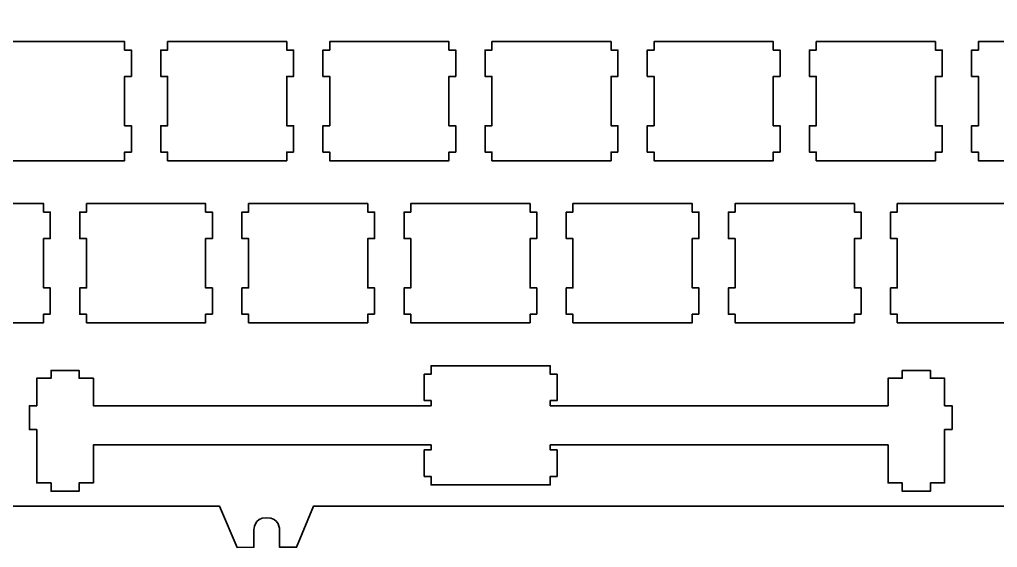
# Model space of a CAD drawing. Header units: inches. Extents: x 14.6 to 45.9, y 4.3 to 9.5.
# Drawn here: x 36.887 to 41.41, y 4.601 to 7.043 of the extents above; entities that cross this region are included whole.
import ezdxf

# ---------------------------------------------------------------- set-up
doc = ezdxf.new("R2010")
doc.units = ezdxf.units.IN
doc.header["$MEASUREMENT"] = 0
doc.layers.add('Layer 1', color=7, linetype='Continuous')

msp = doc.modelspace()

# ---------------------------------------------------------------- linework, layer by layer
at = {"layer": 'Layer 1', "lineweight": 35}
for points, knots in [([(34.4654, 4.7911), (34.4654, 4.7911), (33.9097, 4.7911), (33.9097, 4.7911), (33.9097, 4.7911), (33.9097, 9.2911), (33.9097, 9.2911), (33.9097, 9.2911), (34.4647, 9.2911), (34.4647, 9.2911), (34.4647, 9.2911), (34.5457, 9.4861), (34.5457, 9.4861), (34.5457, 9.4861), (34.6239, 9.4852), (34.6239, 9.4852), (34.6239, 9.4852), (34.6237, 9.4055), (34.6237, 9.4055), (34.6237, 9.4055), (34.6237, 9.3486), (34.6815, 9.3484), (34.7429, 9.3483), (34.7426, 9.4052), (34.7426, 9.4052), (34.7426, 9.4052), (34.7425, 9.4848), (34.7425, 9.4848), (34.7425, 9.4848), (34.8209, 9.4848), (34.8209, 9.4848), (34.8209, 9.4848), (34.8983, 9.2911), (34.8983, 9.2911), (34.8983, 9.2911), (37.8119, 9.2911), (37.8119, 9.2911), (37.8119, 9.2911), (37.8929, 9.4861), (37.8929, 9.4861), (37.8929, 9.4861), (37.9711, 9.4852), (37.9711, 9.4852), (37.9711, 9.4852), (37.9709, 9.4055), (37.9709, 9.4055), (37.9709, 9.4055), (37.9709, 9.3486), (38.0287, 9.3484), (38.0901, 9.3483), (38.0898, 9.4052), (38.0898, 9.4052), (38.0898, 9.4052), (38.0897, 9.4848), (38.0897, 9.4848), (38.0897, 9.4848), (38.1682, 9.4848), (38.1682, 9.4848), (38.1682, 9.4848), (38.2452, 9.2911), (38.2452, 9.2911), (38.2452, 9.2911), (41.562, 9.2911), (41.562, 9.2911), (41.562, 9.2911), (41.6429, 9.4861), (41.6429, 9.4861), (41.6429, 9.4861), (41.7211, 9.4852), (41.7211, 9.4852), (41.7211, 9.4852), (41.7209, 9.4055), (41.7209, 9.4055), (41.7209, 9.4055), (41.7209, 9.3486), (41.7787, 9.3484), (41.8401, 9.3483), (41.8398, 9.4052), (41.8398, 9.4052), (41.8398, 9.4052), (41.8397, 9.4848), (41.8397, 9.4848), (41.8397, 9.4848), (41.9182, 9.4848), (41.9182, 9.4848), (41.9182, 9.4848), (41.995, 9.2911), (41.995, 9.2911), (41.995, 9.2911), (44.923, 9.2911), (44.923, 9.2911), (44.923, 9.2911), (45.004, 9.4861), (45.004, 9.4861), (45.004, 9.4861), (45.0822, 9.4852), (45.0822, 9.4852), (45.0822, 9.4852), (45.082, 9.4055), (45.082, 9.4055), (45.082, 9.4055), (45.082, 9.3486), (45.1398, 9.3484), (45.2012, 9.3483), (45.2009, 9.4052), (45.2009, 9.4052), (45.2009, 9.4052), (45.2008, 9.4848), (45.2008, 9.4848), (45.2008, 9.4848), (45.2793, 9.4848), (45.2793, 9.4848), (45.2793, 9.4848), (45.3568, 9.2911), (45.3568, 9.2911), (45.3568, 9.2911), (45.9097, 9.2911), (45.9097, 9.2911), (45.9097, 9.2911), (45.9097, 4.7911), (45.9097, 4.7911), (45.9097, 4.7911), (45.3551, 4.7911), (45.3551, 4.7911), (45.3551, 4.7911), (45.2793, 4.602), (45.2793, 4.602), (45.2793, 4.602), (45.2008, 4.602), (45.2008, 4.602), (45.2008, 4.602), (45.2009, 4.6816), (45.2009, 4.6816), (45.2009, 4.6816), (45.2012, 4.7386), (45.1398, 4.7384), (45.082, 4.7383), (45.082, 4.6813), (45.082, 4.6813), (45.082, 4.6813), (45.0822, 4.6016), (45.0822, 4.6016), (45.0822, 4.6016), (45.004, 4.6008), (45.004, 4.6008), (45.004, 4.6008), (44.9226, 4.7911), (44.9226, 4.7911), (44.9226, 4.7911), (41.9948, 4.7911), (41.9948, 4.7911), (41.9948, 4.7911), (41.9182, 4.602), (41.9182, 4.602), (41.9182, 4.602), (41.8397, 4.602), (41.8397, 4.602), (41.8397, 4.602), (41.8398, 4.6816), (41.8398, 4.6816), (41.8398, 4.6816), (41.8401, 4.7386), (41.7787, 4.7384), (41.7209, 4.7383), (41.7209, 4.6813), (41.7209, 4.6813), (41.7209, 4.6813), (41.7211, 4.6016), (41.7211, 4.6016), (41.7211, 4.6016), (41.6429, 4.6008), (41.6429, 4.6008), (41.6429, 4.6008), (41.5622, 4.7911), (41.5622, 4.7911), (41.5622, 4.7911), (38.2462, 4.7911), (38.2462, 4.7911), (38.2462, 4.7911), (38.1682, 4.602), (38.1682, 4.602), (38.1682, 4.602), (38.0897, 4.602), (38.0897, 4.602), (38.0897, 4.602), (38.0898, 4.6816), (38.0898, 4.6816), (38.0898, 4.6816), (38.0901, 4.7386), (38.0287, 4.7384), (37.9709, 4.7383), (37.9709, 4.6813), (37.9709, 4.6813), (37.9709, 4.6813), (37.9711, 4.6016), (37.9711, 4.6016), (37.9711, 4.6016), (37.8929, 4.6008), (37.8929, 4.6008), (37.8929, 4.6008), (37.812, 4.7911), (37.812, 4.7911), (37.812, 4.7911), (34.8969, 4.7911), (34.8969, 4.7911), (34.8969, 4.7911), (34.8209, 4.602), (34.8209, 4.602), (34.8209, 4.602), (34.7425, 4.602), (34.7425, 4.602), (34.7425, 4.602), (34.7426, 4.6816), (34.7426, 4.6816), (34.7426, 4.6816), (34.7429, 4.7386), (34.6815, 4.7384), (34.6237, 4.7383), (34.6237, 4.6813), (34.6237, 4.6813), (34.6237, 4.6813), (34.6239, 4.6016), (34.6239, 4.6016), (34.6239, 4.6016), (34.5457, 4.6008), (34.5457, 4.6008), (34.5457, 4.6008), (34.4654, 4.7911), (34.4654, 4.7911)], [0, 0, 0, 0, 0.013158, 0.013158, 0.013158, 0.026316, 0.026316, 0.026316, 0.039474, 0.039474, 0.039474, 0.052632, 0.052632, 0.052632, 0.065789, 0.065789, 0.065789, 0.078947, 0.078947, 0.078947, 0.092105, 0.092105, 0.092105, 0.105263, 0.105263, 0.105263, 0.118421, 0.118421, 0.118421, 0.131579, 0.131579, 0.131579, 0.144737, 0.144737, 0.144737, 0.157895, 0.157895, 0.157895, 0.171053, 0.171053, 0.171053, 0.184211, 0.184211, 0.184211, 0.197368, 0.197368, 0.197368, 0.210526, 0.210526, 0.210526, 0.223684, 0.223684, 0.223684, 0.236842, 0.236842, 0.236842, 0.25, 0.25, 0.25, 0.263158, 0.263158, 0.263158, 0.276316, 0.276316, 0.276316, 0.289474, 0.289474, 0.289474, 0.302632, 0.302632, 0.302632, 0.315789, 0.315789, 0.315789, 0.328947, 0.328947, 0.328947, 0.342105, 0.342105, 0.342105, 0.355263, 0.355263, 0.355263, 0.368421, 0.368421, 0.368421, 0.381579, 0.381579, 0.381579, 0.394737, 0.394737, 0.394737, 0.407895, 0.407895, 0.407895, 0.421053, 0.421053, 0.421053, 0.434211, 0.434211, 0.434211, 0.447368, 0.447368, 0.447368, 0.460526, 0.460526, 0.460526, 0.473684, 0.473684, 0.473684, 0.486842, 0.486842, 0.486842, 0.5, 0.5, 0.5, 0.513158, 0.513158, 0.513158, 0.526316, 0.526316, 0.526316, 0.539474, 0.539474, 0.539474, 0.552632, 0.552632, 0.552632, 0.565789, 0.565789, 0.565789, 0.578947, 0.578947, 0.578947, 0.592105, 0.592105, 0.592105, 0.605263, 0.605263, 0.605263, 0.618421, 0.618421, 0.618421, 0.631579, 0.631579, 0.631579, 0.644737, 0.644737, 0.644737, 0.657895, 0.657895, 0.657895, 0.671053, 0.671053, 0.671053, 0.684211, 0.684211, 0.684211, 0.697368, 0.697368, 0.697368, 0.710526, 0.710526, 0.710526, 0.723684, 0.723684, 0.723684, 0.736842, 0.736842, 0.736842, 0.75, 0.75, 0.75, 0.763158, 0.763158, 0.763158, 0.776316, 0.776316, 0.776316, 0.789474, 0.789474, 0.789474, 0.802632, 0.802632, 0.802632, 0.815789, 0.815789, 0.815789, 0.828947, 0.828947, 0.828947, 0.842105, 0.842105, 0.842105, 0.855263, 0.855263, 0.855263, 0.868421, 0.868421, 0.868421, 0.881579, 0.881579, 0.881579, 0.894737, 0.894737, 0.894737, 0.907895, 0.907895, 0.907895, 0.921053, 0.921053, 0.921053, 0.934211, 0.934211, 0.934211, 0.947368, 0.947368, 0.947368, 0.960526, 0.960526, 0.960526, 0.973684, 0.973684, 0.973684, 0.986842, 0.986842, 0.986842, 1, 1, 1, 1]), ([(37.4043, 6.4298), (37.4043, 6.4298), (37.4043, 6.5519), (37.4043, 6.5519), (37.4043, 6.5519), (37.3727, 6.5519), (37.3727, 6.5519), (37.3727, 6.5519), (37.3727, 6.7802), (37.3727, 6.7802), (37.3727, 6.7802), (37.4043, 6.7802), (37.4043, 6.7802), (37.4043, 6.7802), (37.4043, 6.9022), (37.4043, 6.9022), (37.4043, 6.9022), (37.3727, 6.9022), (37.3727, 6.9022), (37.3727, 6.9022), (37.3727, 6.9416), (37.3727, 6.9416), (37.3727, 6.9416), (36.8216, 6.9416), (36.8216, 6.9416), (36.8216, 6.9416), (36.8216, 6.9022), (36.8216, 6.9022), (36.8216, 6.9022), (36.7901, 6.9022), (36.7901, 6.9022), (36.7901, 6.9022), (36.7901, 6.7802), (36.7901, 6.7802), (36.7901, 6.7802), (36.8216, 6.7802), (36.8216, 6.7802), (36.8216, 6.7802), (36.8216, 6.5519), (36.8216, 6.5519), (36.8216, 6.5519), (36.7901, 6.5519), (36.7901, 6.5519), (36.7901, 6.5519), (36.7901, 6.4298), (36.7901, 6.4298), (36.7901, 6.4298), (36.8216, 6.4298), (36.8216, 6.4298), (36.8216, 6.4298), (36.8216, 6.3904), (36.8216, 6.3904), (36.8216, 6.3904), (37.3727, 6.3904), (37.3727, 6.3904), (37.3727, 6.3904), (37.3727, 6.4298), (37.3727, 6.4298), (37.3727, 6.4298), (37.4043, 6.4298), (37.4043, 6.4298)], [0, 0, 0, 0, 0.05, 0.05, 0.05, 0.1, 0.1, 0.1, 0.15, 0.15, 0.15, 0.2, 0.2, 0.2, 0.25, 0.25, 0.25, 0.3, 0.3, 0.3, 0.35, 0.35, 0.35, 0.4, 0.4, 0.4, 0.45, 0.45, 0.45, 0.5, 0.5, 0.5, 0.55, 0.55, 0.55, 0.6, 0.6, 0.6, 0.65, 0.65, 0.65, 0.7, 0.7, 0.7, 0.75, 0.75, 0.75, 0.8, 0.8, 0.8, 0.85, 0.85, 0.85, 0.9, 0.9, 0.9, 0.95, 0.95, 0.95, 1, 1, 1, 1]), ([(38.1543, 6.4298), (38.1543, 6.4298), (38.1543, 6.5519), (38.1543, 6.5519), (38.1543, 6.5519), (38.1227, 6.5519), (38.1227, 6.5519), (38.1227, 6.5519), (38.1227, 6.7802), (38.1227, 6.7802), (38.1227, 6.7802), (38.1543, 6.7802), (38.1543, 6.7802), (38.1543, 6.7802), (38.1543, 6.9022), (38.1543, 6.9022), (38.1543, 6.9022), (38.1227, 6.9022), (38.1227, 6.9022), (38.1227, 6.9022), (38.1227, 6.9416), (38.1227, 6.9416), (38.1227, 6.9416), (37.5716, 6.9416), (37.5716, 6.9416), (37.5716, 6.9416), (37.5716, 6.9022), (37.5716, 6.9022), (37.5716, 6.9022), (37.5401, 6.9022), (37.5401, 6.9022), (37.5401, 6.9022), (37.5401, 6.7802), (37.5401, 6.7802), (37.5401, 6.7802), (37.5716, 6.7802), (37.5716, 6.7802), (37.5716, 6.7802), (37.5716, 6.5519), (37.5716, 6.5519), (37.5716, 6.5519), (37.5401, 6.5519), (37.5401, 6.5519), (37.5401, 6.5519), (37.5401, 6.4298), (37.5401, 6.4298), (37.5401, 6.4298), (37.5716, 6.4298), (37.5716, 6.4298), (37.5716, 6.4298), (37.5716, 6.3904), (37.5716, 6.3904), (37.5716, 6.3904), (38.1227, 6.3904), (38.1227, 6.3904), (38.1227, 6.3904), (38.1227, 6.4298), (38.1227, 6.4298), (38.1227, 6.4298), (38.1543, 6.4298), (38.1543, 6.4298)], [0, 0, 0, 0, 0.05, 0.05, 0.05, 0.1, 0.1, 0.1, 0.15, 0.15, 0.15, 0.2, 0.2, 0.2, 0.25, 0.25, 0.25, 0.3, 0.3, 0.3, 0.35, 0.35, 0.35, 0.4, 0.4, 0.4, 0.45, 0.45, 0.45, 0.5, 0.5, 0.5, 0.55, 0.55, 0.55, 0.6, 0.6, 0.6, 0.65, 0.65, 0.65, 0.7, 0.7, 0.7, 0.75, 0.75, 0.75, 0.8, 0.8, 0.8, 0.85, 0.85, 0.85, 0.9, 0.9, 0.9, 0.95, 0.95, 0.95, 1, 1, 1, 1]), ([(38.9043, 6.4298), (38.9043, 6.4298), (38.9043, 6.5519), (38.9043, 6.5519), (38.9043, 6.5519), (38.8727, 6.5519), (38.8727, 6.5519), (38.8727, 6.5519), (38.8727, 6.7802), (38.8727, 6.7802), (38.8727, 6.7802), (38.9043, 6.7802), (38.9043, 6.7802), (38.9043, 6.7802), (38.9043, 6.9022), (38.9043, 6.9022), (38.9043, 6.9022), (38.8727, 6.9022), (38.8727, 6.9022), (38.8727, 6.9022), (38.8727, 6.9416), (38.8727, 6.9416), (38.8727, 6.9416), (38.3216, 6.9416), (38.3216, 6.9416), (38.3216, 6.9416), (38.3216, 6.9022), (38.3216, 6.9022), (38.3216, 6.9022), (38.2901, 6.9022), (38.2901, 6.9022), (38.2901, 6.9022), (38.2901, 6.7802), (38.2901, 6.7802), (38.2901, 6.7802), (38.3216, 6.7802), (38.3216, 6.7802), (38.3216, 6.7802), (38.3216, 6.5519), (38.3216, 6.5519), (38.3216, 6.5519), (38.2901, 6.5519), (38.2901, 6.5519), (38.2901, 6.5519), (38.2901, 6.4298), (38.2901, 6.4298), (38.2901, 6.4298), (38.3216, 6.4298), (38.3216, 6.4298), (38.3216, 6.4298), (38.3216, 6.3904), (38.3216, 6.3904), (38.3216, 6.3904), (38.8727, 6.3904), (38.8727, 6.3904), (38.8727, 6.3904), (38.8727, 6.4298), (38.8727, 6.4298), (38.8727, 6.4298), (38.9043, 6.4298), (38.9043, 6.4298)], [0, 0, 0, 0, 0.05, 0.05, 0.05, 0.1, 0.1, 0.1, 0.15, 0.15, 0.15, 0.2, 0.2, 0.2, 0.25, 0.25, 0.25, 0.3, 0.3, 0.3, 0.35, 0.35, 0.35, 0.4, 0.4, 0.4, 0.45, 0.45, 0.45, 0.5, 0.5, 0.5, 0.55, 0.55, 0.55, 0.6, 0.6, 0.6, 0.65, 0.65, 0.65, 0.7, 0.7, 0.7, 0.75, 0.75, 0.75, 0.8, 0.8, 0.8, 0.85, 0.85, 0.85, 0.9, 0.9, 0.9, 0.95, 0.95, 0.95, 1, 1, 1, 1]), ([(39.6543, 6.4298), (39.6543, 6.4298), (39.6543, 6.5519), (39.6543, 6.5519), (39.6543, 6.5519), (39.6227, 6.5519), (39.6227, 6.5519), (39.6227, 6.5519), (39.6227, 6.7802), (39.6227, 6.7802), (39.6227, 6.7802), (39.6543, 6.7802), (39.6543, 6.7802), (39.6543, 6.7802), (39.6543, 6.9022), (39.6543, 6.9022), (39.6543, 6.9022), (39.6227, 6.9022), (39.6227, 6.9022), (39.6227, 6.9022), (39.6227, 6.9416), (39.6227, 6.9416), (39.6227, 6.9416), (39.0716, 6.9416), (39.0716, 6.9416), (39.0716, 6.9416), (39.0716, 6.9022), (39.0716, 6.9022), (39.0716, 6.9022), (39.0401, 6.9022), (39.0401, 6.9022), (39.0401, 6.9022), (39.0401, 6.7802), (39.0401, 6.7802), (39.0401, 6.7802), (39.0716, 6.7802), (39.0716, 6.7802), (39.0716, 6.7802), (39.0716, 6.5519), (39.0716, 6.5519), (39.0716, 6.5519), (39.0401, 6.5519), (39.0401, 6.5519), (39.0401, 6.5519), (39.0401, 6.4298), (39.0401, 6.4298), (39.0401, 6.4298), (39.0716, 6.4298), (39.0716, 6.4298), (39.0716, 6.4298), (39.0716, 6.3904), (39.0716, 6.3904), (39.0716, 6.3904), (39.6227, 6.3904), (39.6227, 6.3904), (39.6227, 6.3904), (39.6227, 6.4298), (39.6227, 6.4298), (39.6227, 6.4298), (39.6543, 6.4298), (39.6543, 6.4298)], [0, 0, 0, 0, 0.05, 0.05, 0.05, 0.1, 0.1, 0.1, 0.15, 0.15, 0.15, 0.2, 0.2, 0.2, 0.25, 0.25, 0.25, 0.3, 0.3, 0.3, 0.35, 0.35, 0.35, 0.4, 0.4, 0.4, 0.45, 0.45, 0.45, 0.5, 0.5, 0.5, 0.55, 0.55, 0.55, 0.6, 0.6, 0.6, 0.65, 0.65, 0.65, 0.7, 0.7, 0.7, 0.75, 0.75, 0.75, 0.8, 0.8, 0.8, 0.85, 0.85, 0.85, 0.9, 0.9, 0.9, 0.95, 0.95, 0.95, 1, 1, 1, 1]), ([(40.4043, 6.4298), (40.4043, 6.4298), (40.4043, 6.5519), (40.4043, 6.5519), (40.4043, 6.5519), (40.3727, 6.5519), (40.3727, 6.5519), (40.3727, 6.5519), (40.3727, 6.7802), (40.3727, 6.7802), (40.3727, 6.7802), (40.4043, 6.7802), (40.4043, 6.7802), (40.4043, 6.7802), (40.4043, 6.9022), (40.4043, 6.9022), (40.4043, 6.9022), (40.3727, 6.9022), (40.3727, 6.9022), (40.3727, 6.9022), (40.3727, 6.9416), (40.3727, 6.9416), (40.3727, 6.9416), (39.8216, 6.9416), (39.8216, 6.9416), (39.8216, 6.9416), (39.8216, 6.9022), (39.8216, 6.9022), (39.8216, 6.9022), (39.7901, 6.9022), (39.7901, 6.9022), (39.7901, 6.9022), (39.7901, 6.7802), (39.7901, 6.7802), (39.7901, 6.7802), (39.8216, 6.7802), (39.8216, 6.7802), (39.8216, 6.7802), (39.8216, 6.5519), (39.8216, 6.5519), (39.8216, 6.5519), (39.7901, 6.5519), (39.7901, 6.5519), (39.7901, 6.5519), (39.7901, 6.4298), (39.7901, 6.4298), (39.7901, 6.4298), (39.8216, 6.4298), (39.8216, 6.4298), (39.8216, 6.4298), (39.8216, 6.3904), (39.8216, 6.3904), (39.8216, 6.3904), (40.3727, 6.3904), (40.3727, 6.3904), (40.3727, 6.3904), (40.3727, 6.4298), (40.3727, 6.4298), (40.3727, 6.4298), (40.4043, 6.4298), (40.4043, 6.4298)], [0, 0, 0, 0, 0.05, 0.05, 0.05, 0.1, 0.1, 0.1, 0.15, 0.15, 0.15, 0.2, 0.2, 0.2, 0.25, 0.25, 0.25, 0.3, 0.3, 0.3, 0.35, 0.35, 0.35, 0.4, 0.4, 0.4, 0.45, 0.45, 0.45, 0.5, 0.5, 0.5, 0.55, 0.55, 0.55, 0.6, 0.6, 0.6, 0.65, 0.65, 0.65, 0.7, 0.7, 0.7, 0.75, 0.75, 0.75, 0.8, 0.8, 0.8, 0.85, 0.85, 0.85, 0.9, 0.9, 0.9, 0.95, 0.95, 0.95, 1, 1, 1, 1]), ([(41.1543, 6.4298), (41.1543, 6.4298), (41.1543, 6.5519), (41.1543, 6.5519), (41.1543, 6.5519), (41.1229, 6.5519), (41.1229, 6.5519), (41.1229, 6.5519), (41.1229, 6.7802), (41.1229, 6.7802), (41.1229, 6.7802), (41.1543, 6.7802), (41.1543, 6.7802), (41.1543, 6.7802), (41.1543, 6.9022), (41.1543, 6.9022), (41.1543, 6.9022), (41.1229, 6.9022), (41.1229, 6.9022), (41.1229, 6.9022), (41.1229, 6.9416), (41.1229, 6.9416), (41.1229, 6.9416), (40.5716, 6.9416), (40.5716, 6.9416), (40.5716, 6.9416), (40.5716, 6.9022), (40.5716, 6.9022), (40.5716, 6.9022), (40.5401, 6.9022), (40.5401, 6.9022), (40.5401, 6.9022), (40.5401, 6.7802), (40.5401, 6.7802), (40.5401, 6.7802), (40.5716, 6.7802), (40.5716, 6.7802), (40.5716, 6.7802), (40.5716, 6.5519), (40.5716, 6.5519), (40.5716, 6.5519), (40.5401, 6.5519), (40.5401, 6.5519), (40.5401, 6.5519), (40.5401, 6.4298), (40.5401, 6.4298), (40.5401, 6.4298), (40.5716, 6.4298), (40.5716, 6.4298), (40.5716, 6.4298), (40.5716, 6.3904), (40.5716, 6.3904), (40.5716, 6.3904), (41.1229, 6.3904), (41.1229, 6.3904), (41.1229, 6.3904), (41.1229, 6.4298), (41.1229, 6.4298), (41.1229, 6.4298), (41.1543, 6.4298), (41.1543, 6.4298)], [0, 0, 0, 0, 0.05, 0.05, 0.05, 0.1, 0.1, 0.1, 0.15, 0.15, 0.15, 0.2, 0.2, 0.2, 0.25, 0.25, 0.25, 0.3, 0.3, 0.3, 0.35, 0.35, 0.35, 0.4, 0.4, 0.4, 0.45, 0.45, 0.45, 0.5, 0.5, 0.5, 0.55, 0.55, 0.55, 0.6, 0.6, 0.6, 0.65, 0.65, 0.65, 0.7, 0.7, 0.7, 0.75, 0.75, 0.75, 0.8, 0.8, 0.8, 0.85, 0.85, 0.85, 0.9, 0.9, 0.9, 0.95, 0.95, 0.95, 1, 1, 1, 1]), ([(41.9043, 6.4298), (41.9043, 6.4298), (41.9043, 6.5519), (41.9043, 6.5519), (41.9043, 6.5519), (41.8729, 6.5519), (41.8729, 6.5519), (41.8729, 6.5519), (41.8729, 6.7802), (41.8729, 6.7802), (41.8729, 6.7802), (41.9043, 6.7802), (41.9043, 6.7802), (41.9043, 6.7802), (41.9043, 6.9022), (41.9043, 6.9022), (41.9043, 6.9022), (41.8729, 6.9022), (41.8729, 6.9022), (41.8729, 6.9022), (41.8729, 6.9416), (41.8729, 6.9416), (41.8729, 6.9416), (41.3216, 6.9416), (41.3216, 6.9416), (41.3216, 6.9416), (41.3216, 6.9022), (41.3216, 6.9022), (41.3216, 6.9022), (41.2901, 6.9022), (41.2901, 6.9022), (41.2901, 6.9022), (41.2901, 6.7802), (41.2901, 6.7802), (41.2901, 6.7802), (41.3216, 6.7802), (41.3216, 6.7802), (41.3216, 6.7802), (41.3216, 6.5519), (41.3216, 6.5519), (41.3216, 6.5519), (41.2901, 6.5519), (41.2901, 6.5519), (41.2901, 6.5519), (41.2901, 6.4298), (41.2901, 6.4298), (41.2901, 6.4298), (41.3216, 6.4298), (41.3216, 6.4298), (41.3216, 6.4298), (41.3216, 6.3904), (41.3216, 6.3904), (41.3216, 6.3904), (41.8729, 6.3904), (41.8729, 6.3904), (41.8729, 6.3904), (41.8729, 6.4298), (41.8729, 6.4298), (41.8729, 6.4298), (41.9043, 6.4298), (41.9043, 6.4298)], [0, 0, 0, 0, 0.05, 0.05, 0.05, 0.1, 0.1, 0.1, 0.15, 0.15, 0.15, 0.2, 0.2, 0.2, 0.25, 0.25, 0.25, 0.3, 0.3, 0.3, 0.35, 0.35, 0.35, 0.4, 0.4, 0.4, 0.45, 0.45, 0.45, 0.5, 0.5, 0.5, 0.55, 0.55, 0.55, 0.6, 0.6, 0.6, 0.65, 0.65, 0.65, 0.7, 0.7, 0.7, 0.75, 0.75, 0.75, 0.8, 0.8, 0.8, 0.85, 0.85, 0.85, 0.9, 0.9, 0.9, 0.95, 0.95, 0.95, 1, 1, 1, 1]), ([(37.0293, 5.6798), (37.0293, 5.6798), (37.0293, 5.8019), (37.0293, 5.8019), (37.0293, 5.8019), (36.9979, 5.8019), (36.9979, 5.8019), (36.9979, 5.8019), (36.9979, 6.0302), (36.9979, 6.0302), (36.9979, 6.0302), (37.0293, 6.0302), (37.0293, 6.0302), (37.0293, 6.0302), (37.0293, 6.1522), (37.0293, 6.1522), (37.0293, 6.1522), (36.9979, 6.1522), (36.9979, 6.1522), (36.9979, 6.1522), (36.9979, 6.1916), (36.9979, 6.1916), (36.9979, 6.1916), (36.4466, 6.1916), (36.4466, 6.1916), (36.4466, 6.1916), (36.4466, 6.1522), (36.4466, 6.1522), (36.4466, 6.1522), (36.4151, 6.1522), (36.4151, 6.1522), (36.4151, 6.1522), (36.4151, 6.0302), (36.4151, 6.0302), (36.4151, 6.0302), (36.4466, 6.0302), (36.4466, 6.0302), (36.4466, 6.0302), (36.4466, 5.8019), (36.4466, 5.8019), (36.4466, 5.8019), (36.4151, 5.8019), (36.4151, 5.8019), (36.4151, 5.8019), (36.4151, 5.6798), (36.4151, 5.6798), (36.4151, 5.6798), (36.4466, 5.6798), (36.4466, 5.6798), (36.4466, 5.6798), (36.4466, 5.6404), (36.4466, 5.6404), (36.4466, 5.6404), (36.9979, 5.6404), (36.9979, 5.6404), (36.9979, 5.6404), (36.9979, 5.6798), (36.9979, 5.6798), (36.9979, 5.6798), (37.0293, 5.6798), (37.0293, 5.6798)], [0, 0, 0, 0, 0.05, 0.05, 0.05, 0.1, 0.1, 0.1, 0.15, 0.15, 0.15, 0.2, 0.2, 0.2, 0.25, 0.25, 0.25, 0.3, 0.3, 0.3, 0.35, 0.35, 0.35, 0.4, 0.4, 0.4, 0.45, 0.45, 0.45, 0.5, 0.5, 0.5, 0.55, 0.55, 0.55, 0.6, 0.6, 0.6, 0.65, 0.65, 0.65, 0.7, 0.7, 0.7, 0.75, 0.75, 0.75, 0.8, 0.8, 0.8, 0.85, 0.85, 0.85, 0.9, 0.9, 0.9, 0.95, 0.95, 0.95, 1, 1, 1, 1]), ([(37.7793, 5.6798), (37.7793, 5.6798), (37.7793, 5.8019), (37.7793, 5.8019), (37.7793, 5.8019), (37.7477, 5.8019), (37.7477, 5.8019), (37.7477, 5.8019), (37.7477, 6.0302), (37.7477, 6.0302), (37.7477, 6.0302), (37.7793, 6.0302), (37.7793, 6.0302), (37.7793, 6.0302), (37.7793, 6.1522), (37.7793, 6.1522), (37.7793, 6.1522), (37.7477, 6.1522), (37.7477, 6.1522), (37.7477, 6.1522), (37.7477, 6.1916), (37.7477, 6.1916), (37.7477, 6.1916), (37.1966, 6.1916), (37.1966, 6.1916), (37.1966, 6.1916), (37.1966, 6.1522), (37.1966, 6.1522), (37.1966, 6.1522), (37.1651, 6.1522), (37.1651, 6.1522), (37.1651, 6.1522), (37.1651, 6.0302), (37.1651, 6.0302), (37.1651, 6.0302), (37.1966, 6.0302), (37.1966, 6.0302), (37.1966, 6.0302), (37.1966, 5.8019), (37.1966, 5.8019), (37.1966, 5.8019), (37.1651, 5.8019), (37.1651, 5.8019), (37.1651, 5.8019), (37.1651, 5.6798), (37.1651, 5.6798), (37.1651, 5.6798), (37.1966, 5.6798), (37.1966, 5.6798), (37.1966, 5.6798), (37.1966, 5.6404), (37.1966, 5.6404), (37.1966, 5.6404), (37.7477, 5.6404), (37.7477, 5.6404), (37.7477, 5.6404), (37.7477, 5.6798), (37.7477, 5.6798), (37.7477, 5.6798), (37.7793, 5.6798), (37.7793, 5.6798)], [0, 0, 0, 0, 0.05, 0.05, 0.05, 0.1, 0.1, 0.1, 0.15, 0.15, 0.15, 0.2, 0.2, 0.2, 0.25, 0.25, 0.25, 0.3, 0.3, 0.3, 0.35, 0.35, 0.35, 0.4, 0.4, 0.4, 0.45, 0.45, 0.45, 0.5, 0.5, 0.5, 0.55, 0.55, 0.55, 0.6, 0.6, 0.6, 0.65, 0.65, 0.65, 0.7, 0.7, 0.7, 0.75, 0.75, 0.75, 0.8, 0.8, 0.8, 0.85, 0.85, 0.85, 0.9, 0.9, 0.9, 0.95, 0.95, 0.95, 1, 1, 1, 1]), ([(38.5293, 5.6798), (38.5293, 5.6798), (38.5293, 5.8019), (38.5293, 5.8019), (38.5293, 5.8019), (38.4977, 5.8019), (38.4977, 5.8019), (38.4977, 5.8019), (38.4977, 6.0302), (38.4977, 6.0302), (38.4977, 6.0302), (38.5293, 6.0302), (38.5293, 6.0302), (38.5293, 6.0302), (38.5293, 6.1522), (38.5293, 6.1522), (38.5293, 6.1522), (38.4977, 6.1522), (38.4977, 6.1522), (38.4977, 6.1522), (38.4977, 6.1916), (38.4977, 6.1916), (38.4977, 6.1916), (37.9466, 6.1916), (37.9466, 6.1916), (37.9466, 6.1916), (37.9466, 6.1522), (37.9466, 6.1522), (37.9466, 6.1522), (37.9151, 6.1522), (37.9151, 6.1522), (37.9151, 6.1522), (37.9151, 6.0302), (37.9151, 6.0302), (37.9151, 6.0302), (37.9466, 6.0302), (37.9466, 6.0302), (37.9466, 6.0302), (37.9466, 5.8019), (37.9466, 5.8019), (37.9466, 5.8019), (37.9151, 5.8019), (37.9151, 5.8019), (37.9151, 5.8019), (37.9151, 5.6798), (37.9151, 5.6798), (37.9151, 5.6798), (37.9466, 5.6798), (37.9466, 5.6798), (37.9466, 5.6798), (37.9466, 5.6404), (37.9466, 5.6404), (37.9466, 5.6404), (38.4977, 5.6404), (38.4977, 5.6404), (38.4977, 5.6404), (38.4977, 5.6798), (38.4977, 5.6798), (38.4977, 5.6798), (38.5293, 5.6798), (38.5293, 5.6798)], [0, 0, 0, 0, 0.05, 0.05, 0.05, 0.1, 0.1, 0.1, 0.15, 0.15, 0.15, 0.2, 0.2, 0.2, 0.25, 0.25, 0.25, 0.3, 0.3, 0.3, 0.35, 0.35, 0.35, 0.4, 0.4, 0.4, 0.45, 0.45, 0.45, 0.5, 0.5, 0.5, 0.55, 0.55, 0.55, 0.6, 0.6, 0.6, 0.65, 0.65, 0.65, 0.7, 0.7, 0.7, 0.75, 0.75, 0.75, 0.8, 0.8, 0.8, 0.85, 0.85, 0.85, 0.9, 0.9, 0.9, 0.95, 0.95, 0.95, 1, 1, 1, 1]), ([(39.2793, 5.6798), (39.2793, 5.6798), (39.2793, 5.8019), (39.2793, 5.8019), (39.2793, 5.8019), (39.2479, 5.8019), (39.2479, 5.8019), (39.2479, 5.8019), (39.2479, 6.0302), (39.2479, 6.0302), (39.2479, 6.0302), (39.2793, 6.0302), (39.2793, 6.0302), (39.2793, 6.0302), (39.2793, 6.1522), (39.2793, 6.1522), (39.2793, 6.1522), (39.2479, 6.1522), (39.2479, 6.1522), (39.2479, 6.1522), (39.2479, 6.1916), (39.2479, 6.1916), (39.2479, 6.1916), (38.6966, 6.1916), (38.6966, 6.1916), (38.6966, 6.1916), (38.6966, 6.1522), (38.6966, 6.1522), (38.6966, 6.1522), (38.6651, 6.1522), (38.6651, 6.1522), (38.6651, 6.1522), (38.6651, 6.0302), (38.6651, 6.0302), (38.6651, 6.0302), (38.6966, 6.0302), (38.6966, 6.0302), (38.6966, 6.0302), (38.6966, 5.8019), (38.6966, 5.8019), (38.6966, 5.8019), (38.6651, 5.8019), (38.6651, 5.8019), (38.6651, 5.8019), (38.6651, 5.6798), (38.6651, 5.6798), (38.6651, 5.6798), (38.6966, 5.6798), (38.6966, 5.6798), (38.6966, 5.6798), (38.6966, 5.6404), (38.6966, 5.6404), (38.6966, 5.6404), (39.2479, 5.6404), (39.2479, 5.6404), (39.2479, 5.6404), (39.2479, 5.6798), (39.2479, 5.6798), (39.2479, 5.6798), (39.2793, 5.6798), (39.2793, 5.6798)], [0, 0, 0, 0, 0.05, 0.05, 0.05, 0.1, 0.1, 0.1, 0.15, 0.15, 0.15, 0.2, 0.2, 0.2, 0.25, 0.25, 0.25, 0.3, 0.3, 0.3, 0.35, 0.35, 0.35, 0.4, 0.4, 0.4, 0.45, 0.45, 0.45, 0.5, 0.5, 0.5, 0.55, 0.55, 0.55, 0.6, 0.6, 0.6, 0.65, 0.65, 0.65, 0.7, 0.7, 0.7, 0.75, 0.75, 0.75, 0.8, 0.8, 0.8, 0.85, 0.85, 0.85, 0.9, 0.9, 0.9, 0.95, 0.95, 0.95, 1, 1, 1, 1]), ([(40.0293, 5.6798), (40.0293, 5.6798), (40.0293, 5.8019), (40.0293, 5.8019), (40.0293, 5.8019), (39.9979, 5.8019), (39.9979, 5.8019), (39.9979, 5.8019), (39.9979, 6.0302), (39.9979, 6.0302), (39.9979, 6.0302), (40.0293, 6.0302), (40.0293, 6.0302), (40.0293, 6.0302), (40.0293, 6.1522), (40.0293, 6.1522), (40.0293, 6.1522), (39.9979, 6.1522), (39.9979, 6.1522), (39.9979, 6.1522), (39.9979, 6.1916), (39.9979, 6.1916), (39.9979, 6.1916), (39.4466, 6.1916), (39.4466, 6.1916), (39.4466, 6.1916), (39.4466, 6.1522), (39.4466, 6.1522), (39.4466, 6.1522), (39.4151, 6.1522), (39.4151, 6.1522), (39.4151, 6.1522), (39.4151, 6.0302), (39.4151, 6.0302), (39.4151, 6.0302), (39.4466, 6.0302), (39.4466, 6.0302), (39.4466, 6.0302), (39.4466, 5.8019), (39.4466, 5.8019), (39.4466, 5.8019), (39.4151, 5.8019), (39.4151, 5.8019), (39.4151, 5.8019), (39.4151, 5.6798), (39.4151, 5.6798), (39.4151, 5.6798), (39.4466, 5.6798), (39.4466, 5.6798), (39.4466, 5.6798), (39.4466, 5.6404), (39.4466, 5.6404), (39.4466, 5.6404), (39.9979, 5.6404), (39.9979, 5.6404), (39.9979, 5.6404), (39.9979, 5.6798), (39.9979, 5.6798), (39.9979, 5.6798), (40.0293, 5.6798), (40.0293, 5.6798)], [0, 0, 0, 0, 0.05, 0.05, 0.05, 0.1, 0.1, 0.1, 0.15, 0.15, 0.15, 0.2, 0.2, 0.2, 0.25, 0.25, 0.25, 0.3, 0.3, 0.3, 0.35, 0.35, 0.35, 0.4, 0.4, 0.4, 0.45, 0.45, 0.45, 0.5, 0.5, 0.5, 0.55, 0.55, 0.55, 0.6, 0.6, 0.6, 0.65, 0.65, 0.65, 0.7, 0.7, 0.7, 0.75, 0.75, 0.75, 0.8, 0.8, 0.8, 0.85, 0.85, 0.85, 0.9, 0.9, 0.9, 0.95, 0.95, 0.95, 1, 1, 1, 1]), ([(40.7793, 5.6798), (40.7793, 5.6798), (40.7793, 5.8019), (40.7793, 5.8019), (40.7793, 5.8019), (40.7479, 5.8019), (40.7479, 5.8019), (40.7479, 5.8019), (40.7479, 6.0302), (40.7479, 6.0302), (40.7479, 6.0302), (40.7793, 6.0302), (40.7793, 6.0302), (40.7793, 6.0302), (40.7793, 6.1522), (40.7793, 6.1522), (40.7793, 6.1522), (40.7479, 6.1522), (40.7479, 6.1522), (40.7479, 6.1522), (40.7479, 6.1916), (40.7479, 6.1916), (40.7479, 6.1916), (40.1966, 6.1916), (40.1966, 6.1916), (40.1966, 6.1916), (40.1966, 6.1522), (40.1966, 6.1522), (40.1966, 6.1522), (40.1651, 6.1522), (40.1651, 6.1522), (40.1651, 6.1522), (40.1651, 6.0302), (40.1651, 6.0302), (40.1651, 6.0302), (40.1966, 6.0302), (40.1966, 6.0302), (40.1966, 6.0302), (40.1966, 5.8019), (40.1966, 5.8019), (40.1966, 5.8019), (40.1651, 5.8019), (40.1651, 5.8019), (40.1651, 5.8019), (40.1651, 5.6798), (40.1651, 5.6798), (40.1651, 5.6798), (40.1966, 5.6798), (40.1966, 5.6798), (40.1966, 5.6798), (40.1966, 5.6404), (40.1966, 5.6404), (40.1966, 5.6404), (40.7479, 5.6404), (40.7479, 5.6404), (40.7479, 5.6404), (40.7479, 5.6798), (40.7479, 5.6798), (40.7479, 5.6798), (40.7793, 5.6798), (40.7793, 5.6798)], [0, 0, 0, 0, 0.05, 0.05, 0.05, 0.1, 0.1, 0.1, 0.15, 0.15, 0.15, 0.2, 0.2, 0.2, 0.25, 0.25, 0.25, 0.3, 0.3, 0.3, 0.35, 0.35, 0.35, 0.4, 0.4, 0.4, 0.45, 0.45, 0.45, 0.5, 0.5, 0.5, 0.55, 0.55, 0.55, 0.6, 0.6, 0.6, 0.65, 0.65, 0.65, 0.7, 0.7, 0.7, 0.75, 0.75, 0.75, 0.8, 0.8, 0.8, 0.85, 0.85, 0.85, 0.9, 0.9, 0.9, 0.95, 0.95, 0.95, 1, 1, 1, 1]), ([(41.5293, 5.6798), (41.5293, 5.6798), (41.5293, 5.8019), (41.5293, 5.8019), (41.5293, 5.8019), (41.4979, 5.8019), (41.4979, 5.8019), (41.4979, 5.8019), (41.4979, 6.0302), (41.4979, 6.0302), (41.4979, 6.0302), (41.5293, 6.0302), (41.5293, 6.0302), (41.5293, 6.0302), (41.5293, 6.1522), (41.5293, 6.1522), (41.5293, 6.1522), (41.4979, 6.1522), (41.4979, 6.1522), (41.4979, 6.1522), (41.4979, 6.1916), (41.4979, 6.1916), (41.4979, 6.1916), (40.9466, 6.1916), (40.9466, 6.1916), (40.9466, 6.1916), (40.9466, 6.1522), (40.9466, 6.1522), (40.9466, 6.1522), (40.9151, 6.1522), (40.9151, 6.1522), (40.9151, 6.1522), (40.9151, 6.0302), (40.9151, 6.0302), (40.9151, 6.0302), (40.9466, 6.0302), (40.9466, 6.0302), (40.9466, 6.0302), (40.9466, 5.8019), (40.9466, 5.8019), (40.9466, 5.8019), (40.9151, 5.8019), (40.9151, 5.8019), (40.9151, 5.8019), (40.9151, 5.6798), (40.9151, 5.6798), (40.9151, 5.6798), (40.9466, 5.6798), (40.9466, 5.6798), (40.9466, 5.6798), (40.9466, 5.6404), (40.9466, 5.6404), (40.9466, 5.6404), (41.4979, 5.6404), (41.4979, 5.6404), (41.4979, 5.6404), (41.4979, 5.6798), (41.4979, 5.6798), (41.4979, 5.6798), (41.5293, 5.6798), (41.5293, 5.6798)], [0, 0, 0, 0, 0.05, 0.05, 0.05, 0.1, 0.1, 0.1, 0.15, 0.15, 0.15, 0.2, 0.2, 0.2, 0.25, 0.25, 0.25, 0.3, 0.3, 0.3, 0.35, 0.35, 0.35, 0.4, 0.4, 0.4, 0.45, 0.45, 0.45, 0.5, 0.5, 0.5, 0.55, 0.55, 0.55, 0.6, 0.6, 0.6, 0.65, 0.65, 0.65, 0.7, 0.7, 0.7, 0.75, 0.75, 0.75, 0.8, 0.8, 0.8, 0.85, 0.85, 0.85, 0.9, 0.9, 0.9, 0.95, 0.95, 0.95, 1, 1, 1, 1]), ([(41.1998, 5.1463), (41.1998, 5.1463), (41.1998, 5.2566), (41.1998, 5.2566), (41.1998, 5.2566), (41.1654, 5.2566), (41.1654, 5.2566), (41.1654, 5.2566), (41.1654, 5.3837), (41.1654, 5.3837), (41.1654, 5.3837), (41.0994, 5.3837), (41.0994, 5.3837), (41.0994, 5.3837), (41.0994, 5.42), (41.0994, 5.42), (41.0994, 5.42), (40.9695, 5.42), (40.9695, 5.42), (40.9695, 5.42), (40.9695, 5.3837), (40.9695, 5.3837), (40.9695, 5.3837), (40.9036, 5.3837), (40.9036, 5.3837), (40.9036, 5.3837), (40.9036, 5.2566), (40.9036, 5.2566), (40.9036, 5.2566), (39.3416, 5.2566), (39.3416, 5.2566), (39.3416, 5.2566), (39.3416, 5.2802), (39.3416, 5.2802), (39.3416, 5.2802), (39.373, 5.2802), (39.373, 5.2802), (39.373, 5.2802), (39.373, 5.4022), (39.373, 5.4022), (39.373, 5.4022), (39.3416, 5.4022), (39.3416, 5.4022), (39.3416, 5.4022), (39.3416, 5.4416), (39.3416, 5.4416), (39.3416, 5.4416), (38.7904, 5.4416), (38.7904, 5.4416), (38.7904, 5.4416), (38.7904, 5.4022), (38.7904, 5.4022), (38.7904, 5.4022), (38.7589, 5.4022), (38.7589, 5.4022), (38.7589, 5.4022), (38.7589, 5.2802), (38.7589, 5.2802), (38.7589, 5.2802), (38.7904, 5.2802), (38.7904, 5.2802), (38.7904, 5.2802), (38.7904, 5.2566), (38.7904, 5.2566), (38.7904, 5.2566), (37.2284, 5.2566), (37.2284, 5.2566), (37.2284, 5.2566), (37.2284, 5.3837), (37.2284, 5.3837), (37.2284, 5.3837), (37.1625, 5.3837), (37.1625, 5.3837), (37.1625, 5.3837), (37.1625, 5.42), (37.1625, 5.42), (37.1625, 5.42), (37.0325, 5.42), (37.0325, 5.42), (37.0325, 5.42), (37.0325, 5.3837), (37.0325, 5.3837), (37.0325, 5.3837), (36.9666, 5.3837), (36.9666, 5.3837), (36.9666, 5.3837), (36.9666, 5.2566), (36.9666, 5.2566), (36.9666, 5.2566), (36.9322, 5.2566), (36.9322, 5.2566), (36.9322, 5.2566), (36.9322, 5.1463), (36.9322, 5.1463), (36.9322, 5.1463), (36.9666, 5.1463), (36.9666, 5.1463), (36.9666, 5.1463), (36.9666, 4.8995), (36.9666, 4.8995), (36.9666, 4.8995), (37.0325, 4.8995), (37.0325, 4.8995), (37.0325, 4.8995), (37.0325, 4.8609), (37.0325, 4.8609), (37.0325, 4.8609), (37.1625, 4.8609), (37.1625, 4.8609), (37.1625, 4.8609), (37.1625, 4.8995), (37.1625, 4.8995), (37.1625, 4.8995), (37.2284, 4.8995), (37.2284, 4.8995), (37.2284, 4.8995), (37.2284, 5.0755), (37.2284, 5.0755), (37.2284, 5.0755), (38.7904, 5.0755), (38.7904, 5.0755), (38.7904, 5.0755), (38.7904, 5.0519), (38.7904, 5.0519), (38.7904, 5.0519), (38.7589, 5.0519), (38.7589, 5.0519), (38.7589, 5.0519), (38.7589, 4.9298), (38.7589, 4.9298), (38.7589, 4.9298), (38.7904, 4.9298), (38.7904, 4.9298), (38.7904, 4.9298), (38.7904, 4.8904), (38.7904, 4.8904), (38.7904, 4.8904), (39.3416, 4.8904), (39.3416, 4.8904), (39.3416, 4.8904), (39.3416, 4.9298), (39.3416, 4.9298), (39.3416, 4.9298), (39.373, 4.9298), (39.373, 4.9298), (39.373, 4.9298), (39.373, 5.0519), (39.373, 5.0519), (39.373, 5.0519), (39.3416, 5.0519), (39.3416, 5.0519), (39.3416, 5.0519), (39.3416, 5.0755), (39.3416, 5.0755), (39.3416, 5.0755), (40.9036, 5.0755), (40.9036, 5.0755), (40.9036, 5.0755), (40.9036, 4.8995), (40.9036, 4.8995), (40.9036, 4.8995), (40.9695, 4.8995), (40.9695, 4.8995), (40.9695, 4.8995), (40.9695, 4.8609), (40.9695, 4.8609), (40.9695, 4.8609), (41.0994, 4.8609), (41.0994, 4.8609), (41.0994, 4.8609), (41.0994, 4.8995), (41.0994, 4.8995), (41.0994, 4.8995), (41.1654, 4.8995), (41.1654, 4.8995), (41.1654, 4.8995), (41.1654, 5.1463), (41.1654, 5.1463), (41.1654, 5.1463), (41.1998, 5.1463), (41.1998, 5.1463)], [0, 0, 0, 0, 0.016667, 0.016667, 0.016667, 0.033333, 0.033333, 0.033333, 0.05, 0.05, 0.05, 0.066667, 0.066667, 0.066667, 0.083333, 0.083333, 0.083333, 0.1, 0.1, 0.1, 0.116667, 0.116667, 0.116667, 0.133333, 0.133333, 0.133333, 0.15, 0.15, 0.15, 0.166667, 0.166667, 0.166667, 0.183333, 0.183333, 0.183333, 0.2, 0.2, 0.2, 0.216667, 0.216667, 0.216667, 0.233333, 0.233333, 0.233333, 0.25, 0.25, 0.25, 0.266667, 0.266667, 0.266667, 0.283333, 0.283333, 0.283333, 0.3, 0.3, 0.3, 0.316667, 0.316667, 0.316667, 0.333333, 0.333333, 0.333333, 0.35, 0.35, 0.35, 0.366667, 0.366667, 0.366667, 0.383333, 0.383333, 0.383333, 0.4, 0.4, 0.4, 0.416667, 0.416667, 0.416667, 0.433333, 0.433333, 0.433333, 0.45, 0.45, 0.45, 0.466667, 0.466667, 0.466667, 0.483333, 0.483333, 0.483333, 0.5, 0.5, 0.5, 0.516667, 0.516667, 0.516667, 0.533333, 0.533333, 0.533333, 0.55, 0.55, 0.55, 0.566667, 0.566667, 0.566667, 0.583333, 0.583333, 0.583333, 0.6, 0.6, 0.6, 0.616667, 0.616667, 0.616667, 0.633333, 0.633333, 0.633333, 0.65, 0.65, 0.65, 0.666667, 0.666667, 0.666667, 0.683333, 0.683333, 0.683333, 0.7, 0.7, 0.7, 0.716667, 0.716667, 0.716667, 0.733333, 0.733333, 0.733333, 0.75, 0.75, 0.75, 0.766667, 0.766667, 0.766667, 0.783333, 0.783333, 0.783333, 0.8, 0.8, 0.8, 0.816667, 0.816667, 0.816667, 0.833333, 0.833333, 0.833333, 0.85, 0.85, 0.85, 0.866667, 0.866667, 0.866667, 0.883333, 0.883333, 0.883333, 0.9, 0.9, 0.9, 0.916667, 0.916667, 0.916667, 0.933333, 0.933333, 0.933333, 0.95, 0.95, 0.95, 0.966667, 0.966667, 0.966667, 0.983333, 0.983333, 0.983333, 1, 1, 1, 1])]:
    msp.add_open_spline(points, degree=3, knots=knots, dxfattribs=at)

doc.saveas('drawing.dxf')
